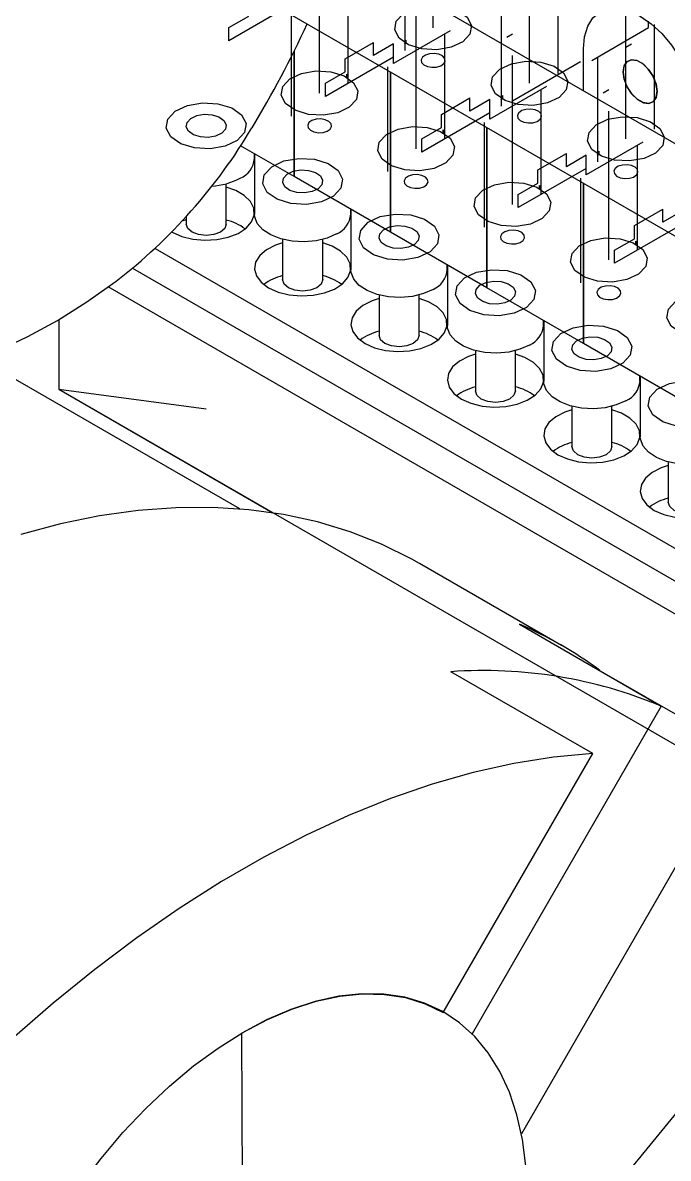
# Model space of a CAD drawing. Header units: millimetres. Extents: x 0 to 1189, y 0 to 841.
# Drawn here: x 368.6 to 449.1, y 426.7 to 568.4 of the extents above; entities that cross this region are included whole.
import ezdxf

# ---------------------------------------------------------------- set-up
doc = ezdxf.new("R2010")
doc.units = ezdxf.units.MM

msp = doc.modelspace()

# ---------------------------------------------------------------- linework, layer by layer
at = {"color": 7, "linetype": 'Continuous', "lineweight": 25}
for p, q in [((497.03, 526.08), (374.98, 596.53)), ((369.98, 587.87), (492.03, 517.42)), ((402.44, 564.81), (402.44, 549.16)), ((402.44, 549.16), (402.44, 564.81)), ((438.5, 559.87), (438.5, 565.09)), ((414.46, 562.2), (414.46, 542.22)), ((414.46, 542.22), (414.46, 562.2)), ((426.48, 535.28), (426.48, 555.26)), ((426.48, 555.26), (426.48, 535.28)), ((402.44, 549.16), (395.77, 553.01)), ((397.48, 551.41), (397.48, 552.03)), ((397.5, 552.01), (397.5, 544.47)), ((393.98, 543.24), (393.98, 548.26)), ((414.46, 542.22), (402.44, 549.16)), ((438.5, 548.32), (438.5, 528.34)), ((438.5, 528.34), (438.5, 548.32)), ((388.98, 544.16), (388.98, 543.24)), ((409.5, 544.47), (409.5, 545.09)), ((409.52, 545.08), (409.52, 537.53)), ((388.98, 543.74), (388.44, 543.58)), ((401, 541.32), (401, 536.3)), ((406, 536.3), (406, 541.32)), ((426.48, 535.28), (414.46, 542.22)), ((385.1, 540.19), (489.17, 480.11)), ((382.3, 537.72), (486.9, 477.34)), ((421.52, 537.53), (421.52, 538.15)), ((421.54, 538.14), (421.54, 530.59)), ((484.63, 474.56), (379.27, 535.39)), ((413.02, 534.38), (413.02, 529.36)), ((418.02, 529.36), (418.02, 534.38)), ((438.5, 528.34), (426.48, 535.28)), ((373.09, 531.32), (373.09, 522.62)), ((433.54, 530.59), (433.54, 531.21)), ((433.56, 531.2), (433.56, 523.65)), ((425.04, 527.44), (425.04, 522.42)), ((430.04, 522.42), (430.04, 527.44)), ((450.52, 521.41), (438.5, 528.34)), ((395.65, 507.7), (365.84, 524.91)), ((445.56, 523.65), (445.56, 524.27)), ((445.58, 524.26), (445.58, 516.71)), ((373.09, 522.62), (399.77, 507.22)), ((437.06, 520.5), (437.06, 515.48)), ((442.06, 515.48), (442.06, 520.5)), ((449.08, 513.56), (449.08, 508.54)), ((421.16, 396.99), (511.81, 507.79)), ((435.76, 490.68), (418.08, 500.88)), ((430.52, 493.31), (448.2, 483.1)), ((439.66, 477.18), (421.99, 487.39)), ((440.53, 487.55), (440.52, 487.54)), ((440.53, 487.55), (458.21, 477.35)), ((448.2, 483.1), (424.62, 442.22)), ((421.04, 444.89), (439.66, 477.18)), ((458.21, 477.35), (430.77, 429.75)), ((421.12, 444.9), (421.07, 444.93)), ((396.08, 409.74), (395.9, 442.3)), ((395.9, 442.3), (395.9, 442.3))]:
    msp.add_line(p, q, dxfattribs=at)
at = {"color": 7, "linetype": 'Continuous'}
for p, q in [((419.76, 567.73), (419.76, 586.29)), ((405.62, 559.57), (405.62, 578.12)), ((431.78, 560.8), (431.78, 579.35)), ((416.23, 577.94), (416.23, 564.88)), ((409.15, 573.86), (409.15, 560.79)), ((435.32, 575.08), (435.32, 562.02)), ((443.8, 553.86), (443.8, 572.41)), ((402.79, 571), (394.31, 566.1)), ((417.64, 552.63), (417.64, 571.19)), ((428.25, 571), (428.25, 557.94)), ((402.08, 569.78), (402.08, 556.71)), ((394.31, 567.74), (396.78, 569.17)), ((446.63, 567.74), (446.63, 568.55)), ((447.34, 568.14), (447.34, 555.08)), ((394.31, 566.1), (394.31, 567.74)), ((421.88, 567.33), (414.81, 563.25)), ((421.18, 566.92), (421.18, 553.86)), ((429.66, 566.92), (428.95, 566.51)), ((439.56, 563.65), (446.63, 567.74)), ((408.8, 563.86), (412.34, 565.9)), ((412.34, 564.27), (412.34, 565.9)), ((414.81, 565.7), (412.34, 564.27)), ((414.81, 564.06), (414.81, 565.7)), ((416.38, 566.19), (416.24, 565.7)), ((416.24, 565.7), (416.38, 566.19)), ((416.24, 565.7), (416.38, 565.78)), ((416.38, 565.78), (416.24, 565.7)), ((416.38, 565.78), (416.38, 566.19)), ((416.38, 566.19), (416.38, 565.78)), ((443.8, 565.29), (444.51, 565.7)), ((414.81, 564.06), (406.33, 559.16)), ((408.8, 562.23), (408.8, 563.86)), ((414.81, 563.25), (414.81, 564.06)), ((429.66, 545.69), (429.66, 564.25)), ((440.27, 564.06), (440.27, 551)), ((414.1, 562.84), (414.1, 549.77)), ((438.15, 563.45), (429.66, 558.55)), ((406.33, 560.8), (408.8, 562.23)), ((409, 561.93), (409.14, 561.6)), ((409, 561.52), (409, 561.93)), ((409, 561.93), (409, 561.52)), ((409.14, 561.6), (409, 561.93)), ((409.14, 561.6), (409, 561.52)), ((409, 561.52), (409.14, 561.6)), ((406.33, 559.16), (406.33, 560.8)), ((433.9, 560.39), (426.83, 556.31)), ((433.2, 559.98), (433.2, 546.92)), ((441.68, 559.98), (440.97, 559.57)), ((420.82, 556.92), (424.36, 558.96)), ((424.36, 557.33), (424.36, 558.96)), ((426.83, 558.76), (424.36, 557.33)), ((426.83, 557.12), (426.83, 558.76)), ((428.4, 559.25), (428.26, 558.76)), ((428.26, 558.76), (428.4, 559.25)), ((428.26, 558.76), (428.4, 558.84)), ((428.4, 558.84), (428.26, 558.76)), ((428.4, 558.84), (428.4, 559.25)), ((428.4, 559.25), (428.4, 558.84)), ((426.83, 557.12), (418.35, 552.22)), ((420.82, 555.29), (420.82, 556.92)), ((426.83, 556.31), (426.83, 557.12)), ((441.68, 538.75), (441.68, 557.31)), ((426.13, 555.9), (426.13, 542.83)), ((418.35, 553.86), (420.82, 555.29)), ((421.02, 554.99), (421.16, 554.66)), ((421.02, 554.58), (421.02, 554.99)), ((421.02, 554.99), (421.02, 554.58)), ((421.16, 554.66), (421.02, 554.99)), ((421.16, 554.66), (421.02, 554.58)), ((421.02, 554.58), (421.16, 554.66)), ((418.35, 552.22), (418.35, 553.86)), ((445.92, 553.45), (438.85, 549.37)), ((445.22, 553.04), (445.22, 539.98)), ((432.84, 549.98), (436.38, 552.02)), ((436.38, 550.39), (436.38, 552.02)), ((438.85, 551.82), (436.38, 550.39)), ((438.85, 550.18), (438.85, 551.82)), ((440.42, 552.31), (440.28, 551.82)), ((440.28, 551.82), (440.42, 552.31)), ((440.28, 551.82), (440.42, 551.9)), ((440.42, 551.9), (440.28, 551.82)), ((440.42, 551.9), (440.42, 552.31)), ((440.42, 552.31), (440.42, 551.9)), ((438.85, 550.18), (430.37, 545.29)), ((432.84, 548.35), (432.84, 549.98)), ((438.85, 549.37), (438.85, 550.18)), ((430.37, 546.92), (432.84, 548.35)), ((438.15, 548.96), (438.15, 535.89)), ((430.37, 545.29), (430.37, 546.92)), ((433.04, 548.05), (433.18, 547.72)), ((433.04, 547.64), (433.04, 548.05)), ((433.04, 548.05), (433.04, 547.64)), ((433.18, 547.72), (433.04, 548.05)), ((433.18, 547.72), (433.04, 547.64)), ((433.04, 547.64), (433.18, 547.72)), ((444.86, 543.04), (448.4, 545.08)), ((448.4, 543.45), (448.4, 545.08)), ((450.87, 544.88), (448.4, 543.45)), ((450.87, 543.24), (442.39, 538.35)), ((444.86, 541.41), (444.86, 543.04)), ((442.39, 539.98), (444.86, 541.41)), ((442.39, 538.35), (442.39, 539.98)), ((445.06, 541.11), (445.2, 540.78)), ((445.06, 540.7), (445.06, 541.11)), ((445.06, 541.11), (445.06, 540.7)), ((445.2, 540.78), (445.06, 541.11)), ((445.2, 540.78), (445.06, 540.7)), ((445.06, 540.7), (445.2, 540.78)), ((373.09, 522.62), (391.48, 520.17)), ((373.09, 522.62), (498.6, 450.17))]:
    msp.add_line(p, q, dxfattribs=at)
at = {"color": 7, "linetype": 'Continuous', "flags": 128}
for points in [[(424, 569.04), (424.54, 568), (424.35, 566.92), (423.47, 565.97), (422.01, 565.29), (420.22, 564.98), (418.36, 565.08), (416.71, 565.6), (415.52, 566.43), (414.98, 567.47), (415.17, 568.54), (416.06, 569.5), (417.51, 570.18), (419.3, 570.49), (421.16, 570.38), (422.81, 569.87), (424, 569.04)], [(420.47, 564.42), (419.9, 564.51), (419.32, 564.48), (418.81, 564.32), (418.44, 564.06), (418.27, 563.73), (418.33, 563.4), (418.6, 563.1), (419.06, 562.89), (419.62, 562.79), (420.2, 562.82), (420.72, 562.98), (421.09, 563.25), (421.25, 563.57), (421.2, 563.91), (420.92, 564.2), (420.47, 564.42)], [(436.02, 562.1), (436.56, 561.06), (436.37, 559.98), (435.49, 559.03), (434.04, 558.35), (432.24, 558.04), (430.38, 558.15), (428.73, 558.66), (427.54, 559.49), (427, 560.53), (427.19, 561.61), (428.08, 562.56), (429.53, 563.24), (431.32, 563.55), (433.19, 563.44), (434.84, 562.93), (436.02, 562.1)], [(401.38, 558.27), (400.84, 559.3), (401.03, 560.38), (401.92, 561.33), (403.37, 562.02), (405.16, 562.33), (407.02, 562.22), (408.67, 561.71), (409.86, 560.87), (410.4, 559.84), (410.21, 558.76), (409.32, 557.81), (407.87, 557.12), (406.08, 556.81), (404.22, 556.92), (402.57, 557.43), (401.38, 558.27)], [(387.06, 554.13), (386.5, 555.21), (386.7, 556.33), (387.62, 557.33), (389.13, 558.04), (391, 558.36), (392.94, 558.25), (394.66, 557.72), (395.89, 556.84), (396.45, 555.77), (396.26, 554.65), (395.34, 553.65), (393.82, 552.94), (391.96, 552.62), (390.02, 552.73), (388.3, 553.26), (387.06, 554.13)], [(389.27, 554.81), (388.99, 555.35), (389.09, 555.91), (389.55, 556.41), (390.3, 556.76), (391.24, 556.93), (392.21, 556.87), (393.07, 556.6), (393.68, 556.17), (393.97, 555.63), (393.87, 555.07), (393.41, 554.57), (392.65, 554.21), (391.72, 554.05), (390.75, 554.11), (389.89, 554.38), (389.27, 554.81)], [(389.27, 554.81), (388.99, 555.35), (389.09, 555.91), (389.55, 556.41), (390.3, 556.76), (391.24, 556.93), (392.21, 556.87), (393.07, 556.6), (393.68, 556.17), (393.97, 555.63), (393.87, 555.07), (393.41, 554.57), (392.65, 554.21), (391.72, 554.05), (390.75, 554.11), (389.89, 554.38), (389.27, 554.81)], [(389.27, 554.81), (388.99, 555.35), (389.09, 555.91), (389.55, 556.41), (390.3, 556.76), (391.24, 556.93), (392.21, 556.87), (393.07, 556.6), (393.68, 556.17), (393.97, 555.63), (393.87, 555.07), (393.41, 554.57), (392.65, 554.21), (391.72, 554.05), (390.75, 554.11), (389.89, 554.38), (389.27, 554.81)], [(432.49, 557.48), (431.93, 557.57), (431.34, 557.54), (430.83, 557.38), (430.46, 557.12), (430.29, 556.8), (430.35, 556.46), (430.62, 556.16), (431.08, 555.95), (431.64, 555.85), (432.22, 555.88), (432.74, 556.04), (433.11, 556.31), (433.28, 556.63), (433.22, 556.97), (432.94, 557.26), (432.49, 557.48)], [(404.91, 554.72), (405.48, 554.63), (406.06, 554.66), (406.57, 554.82), (406.94, 555.08), (407.11, 555.4), (407.05, 555.74), (406.78, 556.04), (406.32, 556.25), (405.76, 556.35), (405.18, 556.32), (404.66, 556.16), (404.29, 555.89), (404.13, 555.57), (404.18, 555.23), (404.46, 554.94), (404.91, 554.72)], [(413.4, 551.33), (412.86, 552.37), (413.05, 553.44), (413.94, 554.39), (415.39, 555.08), (417.18, 555.39), (419.04, 555.28), (420.69, 554.77), (421.88, 553.93), (422.42, 552.9), (422.23, 551.82), (421.34, 550.87), (419.89, 550.18), (418.1, 549.87), (416.24, 549.98), (414.59, 550.49), (413.4, 551.33)], [(448.04, 555.16), (448.58, 554.12), (448.39, 553.05), (447.51, 552.09), (446.06, 551.41), (444.26, 551.1), (442.4, 551.21), (440.75, 551.72), (439.56, 552.55), (439.02, 553.59), (439.21, 554.67), (440.1, 555.62), (441.55, 556.3), (443.34, 556.61), (445.21, 556.51), (446.86, 555.99), (448.04, 555.16)], [(399.08, 547.19), (398.52, 548.27), (398.72, 549.39), (399.64, 550.39), (401.15, 551.1), (403.02, 551.42), (404.96, 551.31), (406.68, 550.78), (407.91, 549.9), (408.47, 548.83), (408.28, 547.71), (407.36, 546.71), (405.85, 546), (403.98, 545.68), (402.04, 545.79), (400.32, 546.32), (399.08, 547.19)], [(401.29, 547.87), (401.01, 548.41), (401.11, 548.97), (401.57, 549.47), (402.32, 549.82), (403.26, 549.99), (404.23, 549.93), (405.09, 549.66), (405.71, 549.23), (405.99, 548.69), (405.89, 548.13), (405.43, 547.63), (404.67, 547.28), (403.74, 547.11), (402.77, 547.17), (401.91, 547.44), (401.29, 547.87)], [(401.29, 547.87), (401.01, 548.41), (401.11, 548.97), (401.57, 549.47), (402.32, 549.82), (403.26, 549.99), (404.23, 549.93), (405.09, 549.66), (405.71, 549.23), (405.99, 548.69), (405.89, 548.13), (405.43, 547.63), (404.67, 547.28), (403.74, 547.11), (402.77, 547.17), (401.91, 547.44), (401.29, 547.87)], [(401.29, 547.87), (401.01, 548.41), (401.11, 548.97), (401.57, 549.47), (402.32, 549.82), (403.26, 549.99), (404.23, 549.93), (405.09, 549.66), (405.71, 549.23), (405.99, 548.69), (405.89, 548.13), (405.43, 547.63), (404.67, 547.28), (403.74, 547.11), (402.77, 547.17), (401.91, 547.44), (401.29, 547.87)], [(444.51, 550.54), (443.95, 550.63), (443.36, 550.6), (442.85, 550.44), (442.48, 550.18), (442.31, 549.86), (442.37, 549.52), (442.65, 549.22), (443.1, 549.01), (443.66, 548.91), (444.24, 548.94), (444.76, 549.1), (445.13, 549.37), (445.3, 549.69), (445.24, 550.03), (444.96, 550.32), (444.51, 550.54)], [(416.94, 547.78), (417.5, 547.69), (418.08, 547.72), (418.59, 547.88), (418.96, 548.14), (419.13, 548.47), (419.07, 548.8), (418.8, 549.1), (418.34, 549.31), (417.78, 549.41), (417.2, 549.38), (416.69, 549.22), (416.32, 548.95), (416.15, 548.63), (416.21, 548.3), (416.48, 548), (416.94, 547.78)], [(425.42, 544.39), (424.88, 545.43), (425.07, 546.5), (425.96, 547.45), (427.41, 548.14), (429.2, 548.45), (431.06, 548.34), (432.71, 547.83), (433.9, 546.99), (434.44, 545.96), (434.25, 544.88), (433.36, 543.93), (431.91, 543.24), (430.12, 542.93), (428.26, 543.04), (426.61, 543.55), (425.42, 544.39)], [(411.1, 540.26), (410.54, 541.33), (410.74, 542.45), (411.66, 543.45), (413.17, 544.16), (415.04, 544.48), (416.98, 544.37), (418.7, 543.84), (419.93, 542.97), (420.5, 541.89), (420.3, 540.77), (419.38, 539.77), (417.87, 539.06), (416, 538.74), (414.06, 538.85), (412.34, 539.38), (411.1, 540.26)], [(413.31, 540.93), (413.03, 541.47), (413.13, 542.03), (413.59, 542.53), (414.34, 542.88), (415.28, 543.05), (416.25, 542.99), (417.11, 542.72), (417.73, 542.29), (418.01, 541.75), (417.91, 541.19), (417.45, 540.69), (416.69, 540.34), (415.76, 540.17), (414.79, 540.23), (413.93, 540.5), (413.31, 540.93)], [(413.31, 540.93), (413.03, 541.47), (413.13, 542.03), (413.59, 542.53), (414.34, 542.88), (415.28, 543.05), (416.25, 542.99), (417.11, 542.72), (417.73, 542.29), (418.01, 541.75), (417.91, 541.19), (417.45, 540.69), (416.69, 540.34), (415.76, 540.17), (414.79, 540.23), (413.93, 540.5), (413.31, 540.93)], [(413.31, 540.93), (413.03, 541.47), (413.13, 542.03), (413.59, 542.53), (414.34, 542.88), (415.28, 543.05), (416.25, 542.99), (417.11, 542.72), (417.73, 542.29), (418.01, 541.75), (417.91, 541.19), (417.45, 540.69), (416.69, 540.34), (415.76, 540.17), (414.79, 540.23), (413.93, 540.5), (413.31, 540.93)], [(428.96, 540.84), (429.52, 540.75), (430.1, 540.78), (430.61, 540.94), (430.99, 541.2), (431.15, 541.53), (431.1, 541.86), (430.82, 542.16), (430.36, 542.37), (429.8, 542.47), (429.22, 542.44), (428.71, 542.28), (428.34, 542.02), (428.17, 541.69), (428.23, 541.36), (428.5, 541.06), (428.96, 540.84)], [(437.44, 537.45), (436.9, 538.49), (437.09, 539.56), (437.98, 540.51), (439.43, 541.2), (441.22, 541.51), (443.08, 541.4), (444.73, 540.89), (445.92, 540.05), (446.46, 539.02), (446.27, 537.94), (445.39, 536.99), (443.93, 536.31), (442.14, 535.99), (440.28, 536.1), (438.63, 536.61), (437.44, 537.45)], [(423.12, 533.32), (422.56, 534.39), (422.76, 535.51), (423.68, 536.51), (425.19, 537.22), (427.06, 537.54), (429, 537.43), (430.72, 536.9), (431.95, 536.03), (432.52, 534.95), (432.32, 533.83), (431.4, 532.83), (429.89, 532.12), (428.02, 531.8), (426.08, 531.91), (424.36, 532.44), (423.12, 533.32)], [(425.33, 533.99), (425.05, 534.53), (425.15, 535.09), (425.61, 535.59), (426.37, 535.94), (427.3, 536.11), (428.27, 536.05), (429.13, 535.78), (429.75, 535.35), (430.03, 534.81), (429.93, 534.25), (429.47, 533.75), (428.71, 533.4), (427.78, 533.23), (426.81, 533.29), (425.95, 533.56), (425.33, 533.99)], [(425.33, 533.99), (425.05, 534.53), (425.15, 535.09), (425.61, 535.59), (426.37, 535.94), (427.3, 536.11), (428.27, 536.05), (429.13, 535.78), (429.75, 535.35), (430.03, 534.81), (429.93, 534.25), (429.47, 533.75), (428.71, 533.4), (427.78, 533.23), (426.81, 533.29), (425.95, 533.56), (425.33, 533.99)], [(425.33, 533.99), (425.05, 534.53), (425.15, 535.09), (425.61, 535.59), (426.37, 535.94), (427.3, 536.11), (428.27, 536.05), (429.13, 535.78), (429.75, 535.35), (430.03, 534.81), (429.93, 534.25), (429.47, 533.75), (428.71, 533.4), (427.78, 533.23), (426.81, 533.29), (425.95, 533.56), (425.33, 533.99)], [(440.98, 533.9), (441.54, 533.81), (442.12, 533.84), (442.64, 534), (443.01, 534.26), (443.17, 534.59), (443.12, 534.92), (442.84, 535.22), (442.39, 535.43), (441.83, 535.53), (441.24, 535.5), (440.73, 535.34), (440.36, 535.08), (440.19, 534.75), (440.25, 534.42), (440.52, 534.12), (440.98, 533.9)], [(449.46, 530.51), (448.92, 531.55), (449.11, 532.62), (450, 533.58), (451.45, 534.26), (453.24, 534.57), (455.11, 534.46), (456.76, 533.95), (457.94, 533.11), (458.48, 532.08), (458.29, 531), (457.41, 530.05), (455.96, 529.37), (454.16, 529.05), (452.3, 529.16), (450.65, 529.67), (449.46, 530.51)], [(435.15, 526.38), (434.58, 527.45), (434.78, 528.58), (435.7, 529.57), (437.21, 530.28), (439.08, 530.6), (441.02, 530.49), (442.74, 529.96), (443.97, 529.09), (444.54, 528.01), (444.34, 526.89), (443.42, 525.9), (441.91, 525.18), (440.04, 524.86), (438.1, 524.97), (436.38, 525.5), (435.15, 526.38)], [(437.35, 527.05), (437.07, 527.59), (437.17, 528.15), (437.63, 528.65), (438.39, 529.01), (439.32, 529.17), (440.29, 529.11), (441.15, 528.84), (441.77, 528.41), (442.05, 527.87), (441.95, 527.31), (441.49, 526.81), (440.73, 526.46), (439.8, 526.29), (438.83, 526.35), (437.97, 526.62), (437.35, 527.05)], [(437.35, 527.05), (437.07, 527.59), (437.17, 528.15), (437.63, 528.65), (438.39, 529.01), (439.32, 529.17), (440.29, 529.11), (441.15, 528.84), (441.77, 528.41), (442.05, 527.87), (441.95, 527.31), (441.49, 526.81), (440.73, 526.46), (439.8, 526.29), (438.83, 526.35), (437.97, 526.62), (437.35, 527.05)], [(437.35, 527.05), (437.07, 527.59), (437.17, 528.15), (437.63, 528.65), (438.39, 529.01), (439.32, 529.17), (440.29, 529.11), (441.15, 528.84), (441.77, 528.41), (442.05, 527.87), (441.95, 527.31), (441.49, 526.81), (440.73, 526.46), (439.8, 526.29), (438.83, 526.35), (437.97, 526.62), (437.35, 527.05)], [(447.17, 519.44), (446.6, 520.52), (446.8, 521.64), (447.72, 522.63), (449.23, 523.34), (451.1, 523.66), (453.04, 523.55), (454.76, 523.02), (456, 522.15), (456.56, 521.07), (456.36, 519.95), (455.44, 518.96), (453.93, 518.24), (452.06, 517.92), (450.12, 518.03), (448.4, 518.56), (447.17, 519.44)]]:
    msp.add_lwpolyline(points, dxfattribs=at)
at = {"color": 7, "linetype": 'Continuous', "lineweight": 25, "flags": 128}
for points in [[(438.5, 565.09), (438.64, 566.6), (439.04, 567.9), (439.69, 568.94), (440.57, 569.67), (441.64, 570.06), (442.86, 570.11), (444.19, 569.81), (445.57, 569.17), (446.95, 568.22), (448.28, 566.99), (449.5, 565.53), (450.57, 563.89), (451.45, 562.15), (452.1, 560.36), (452.51, 558.6), (452.64, 556.92)], [(443.45, 562.23), (443.58, 562.99), (443.95, 563.52), (444.51, 563.74), (445.2, 563.63), (445.94, 563.21), (446.63, 562.51), (447.2, 561.64), (447.56, 560.69), (447.69, 559.78), (447.56, 559.02), (447.2, 558.49), (446.63, 558.27), (445.94, 558.38), (445.2, 558.81), (444.51, 559.5), (443.95, 560.37), (443.58, 561.32), (443.45, 562.23)], [(447.54, 560.76), (447.16, 561.71), (446.58, 562.57), (445.88, 563.25), (445.15, 563.65), (444.46, 563.73), (443.91, 563.49), (443.56, 562.95), (443.45, 562.17), (443.6, 561.25), (443.98, 560.3), (444.56, 559.44), (445.26, 558.76), (445.99, 558.36), (446.68, 558.28), (447.23, 558.52), (447.58, 559.07), (447.69, 559.84), (447.54, 560.76)], [(387.23, 542.22), (388.42, 541.69), (389.8, 541.34), (391.29, 541.21), (392.79, 541.29), (394.2, 541.58), (395.44, 542.07), (396.44, 542.72), (397.12, 543.5), (397.45, 544.34), (397.4, 545.21), (396.98, 546.05), (396.22, 546.79), (395.15, 547.41), (393.98, 547.82)], [(407.74, 542.02), (406.55, 541.49), (405.17, 541.14), (403.69, 541), (402.19, 541.09), (400.77, 541.38), (399.53, 541.87), (398.54, 542.52), (397.85, 543.29), (397.52, 544.14), (397.5, 544.47)], [(393.24, 542.22), (392.43, 541.91), (391.48, 541.8), (390.52, 541.91), (389.71, 542.22), (389.17, 542.69), (388.98, 543.24)], [(393.98, 543.24), (393.79, 542.69), (393.24, 542.22)], [(401, 540.88), (400.13, 540.59), (399, 540.02), (398.15, 539.3), (397.64, 538.49), (397.5, 537.62), (397.74, 536.76), (398.33, 535.97), (399.26, 535.28)], [(399.26, 535.28), (400.44, 534.75), (401.82, 534.4), (403.31, 534.27), (404.81, 534.35), (406.22, 534.64), (407.47, 535.13), (408.46, 535.78), (409.14, 536.56), (409.47, 537.4), (409.42, 538.27), (409, 539.11), (408.24, 539.85), (407.18, 540.47), (406, 540.88)], [(419.76, 535.08), (418.57, 534.55), (417.19, 534.2), (415.71, 534.07), (414.21, 534.15), (412.79, 534.44), (411.55, 534.93), (410.56, 535.58), (409.87, 536.35), (409.55, 537.2), (409.52, 537.53)], [(365.6, 527.51), (369.25, 529.21), (372.92, 531.22), (376.59, 533.52), (380.23, 536.1)], [(405.27, 535.28), (404.45, 534.97), (403.5, 534.86), (402.54, 534.97), (401.73, 535.28), (401.19, 535.75), (401, 536.3)], [(406, 536.3), (405.81, 535.75), (405.27, 535.28)], [(413.02, 533.94), (412.15, 533.66), (411.02, 533.08), (410.17, 532.36), (409.66, 531.55), (409.52, 530.68), (409.76, 529.82), (410.35, 529.03), (411.28, 528.34)], [(411.28, 528.34), (412.46, 527.81), (413.84, 527.46), (415.33, 527.33), (416.83, 527.41), (418.24, 527.7), (419.49, 528.19), (420.48, 528.84), (421.16, 529.62), (421.49, 530.46), (421.44, 531.33), (421.03, 532.17), (420.26, 532.91), (419.2, 533.53), (418.02, 533.94)], [(431.78, 528.14), (430.59, 527.61), (429.21, 527.26), (427.73, 527.13), (426.23, 527.21), (424.82, 527.5), (423.57, 527.99), (422.58, 528.64), (421.89, 529.41), (421.57, 530.26), (421.54, 530.59)], [(417.29, 528.34), (416.48, 528.03), (415.52, 527.92), (414.56, 528.03), (413.75, 528.34), (413.21, 528.81), (413.02, 529.36)], [(418.02, 529.36), (417.83, 528.81), (417.29, 528.34)], [(425.04, 527), (424.17, 526.72), (423.04, 526.14), (422.19, 525.42), (421.68, 524.61), (421.54, 523.74), (421.78, 522.88), (422.37, 522.09), (423.3, 521.4)], [(423.3, 521.4), (424.49, 520.87), (425.87, 520.53), (427.35, 520.39), (428.85, 520.47), (430.26, 520.77), (431.51, 521.25), (432.5, 521.9), (433.18, 522.68), (433.51, 523.53), (433.47, 524.39), (433.05, 525.23), (432.28, 525.97), (431.22, 526.59), (430.04, 527)], [(443.8, 521.2), (442.61, 520.67), (441.23, 520.32), (439.75, 520.19), (438.25, 520.27), (436.84, 520.56), (435.59, 521.05), (434.6, 521.7), (433.91, 522.48), (433.59, 523.32), (433.56, 523.65)], [(429.31, 521.4), (428.5, 521.09), (427.54, 520.98), (426.58, 521.09), (425.77, 521.4), (425.23, 521.87), (425.04, 522.42)], [(430.04, 522.42), (429.85, 521.87), (429.31, 521.4)], [(437.06, 520.06), (436.19, 519.78), (435.06, 519.2), (434.21, 518.48), (433.7, 517.67), (433.56, 516.8), (433.8, 515.95), (434.4, 515.15), (435.32, 514.46)], [(435.32, 514.46), (436.51, 513.93), (437.89, 513.59), (439.37, 513.45), (440.87, 513.53), (442.28, 513.83), (443.53, 514.31), (444.52, 514.96), (445.21, 515.74), (445.53, 516.59), (445.49, 517.45), (445.07, 518.29), (444.3, 519.03), (443.24, 519.65), (442.06, 520.06)], [(455.82, 514.26), (454.64, 513.73), (453.25, 513.38), (451.77, 513.25), (450.27, 513.33), (448.86, 513.62), (447.61, 514.11), (446.62, 514.76), (445.94, 515.54), (445.61, 516.38), (445.58, 516.71)], [(441.33, 514.46), (440.52, 514.15), (439.56, 514.04), (438.6, 514.15), (437.79, 514.46), (437.25, 514.93), (437.06, 515.48)], [(442.06, 515.48), (441.87, 514.93), (441.33, 514.46)], [(449.08, 513.12), (448.21, 512.84), (447.08, 512.26), (446.23, 511.54), (445.73, 510.73), (445.58, 509.86), (445.82, 509.01), (446.42, 508.21), (447.34, 507.52)], [(447.34, 507.52), (448.53, 506.99), (449.91, 506.65), (451.39, 506.51), (452.89, 506.59), (454.3, 506.89), (455.55, 507.37), (456.54, 508.03), (457.23, 508.8), (457.55, 509.65), (457.51, 510.51), (457.09, 511.35), (456.32, 512.1), (455.26, 512.71), (454.08, 513.12)], [(418.08, 500.88), (417.1, 501.44), (413.34, 503.29), (409.42, 504.84), (405.35, 506.08), (401.12, 507), (396.77, 507.6), (392.29, 507.89), (387.69, 507.85), (382.99, 507.49), (378.19, 506.82), (373.32, 505.83), (368.37, 504.52)], [(453.35, 507.52), (452.54, 507.21), (451.58, 507.1), (450.62, 507.21), (449.81, 507.52), (449.27, 507.99), (449.08, 508.54)], [(439.66, 477.18), (434.79, 476.74), (429.81, 475.95), (424.76, 474.83), (419.63, 473.37), (414.44, 471.58), (409.21, 469.46), (403.94, 467.02), (398.66, 464.27), (393.37, 461.21), (388.09, 457.85), (382.82, 454.2), (377.59, 450.26), (372.41, 446.05), (367.28, 441.58), (362.23, 436.85), (357.26, 431.89), (352.38, 426.69)], [(371.04, 415.96), (373.32, 419.68), (375.76, 423.27), (378.36, 426.68), (381.09, 429.91), (383.94, 432.92), (386.88, 435.69), (389.89, 438.21), (392.95, 440.44), (396.03, 442.38), (399.11, 444), (402.17, 445.31), (405.18, 446.28), (408.13, 446.91), (410.98, 447.2), (413.72, 447.14), (416.32, 446.73), (418.77, 445.98), (421.04, 444.89)], [(431.48, 422.27), (431.32, 425.74), (430.9, 429.02), (430.22, 432.1), (429.27, 434.94), (428.07, 437.53), (426.63, 439.85), (424.96, 441.87), (423.06, 443.59), (420.97, 444.99), (418.68, 446.06), (416.22, 446.79), (413.61, 447.18), (410.86, 447.22), (408.01, 446.91), (405.06, 446.26), (402.04, 445.27), (398.98, 443.95), (395.9, 442.3)]]:
    msp.add_lwpolyline(points, dxfattribs=at)
at = {"color": 7, "linetype": 'Continuous', "lineweight": 25}
for centre, radius, start, end in [((291.16, 619.74), 124.1, 328.6887, 335.466), ((338.46, 590.14), 68.31, 307.7019, 329.2795), ((394.6, 551.62), 2.89, 292.8864, 355.7934), ((391.73, 556.38), 8.42, 272.8958, 298.2441), ((406.62, 544.68), 2.89, 292.8864, 355.7934), ((392.58, 537.72), 6.17, 52.6062, 76.8802), ((418.64, 537.74), 2.89, 292.8864, 355.7934), ((402.48, 530.62), 6.35, 103.4674, 127.0462), ((404.6, 530.79), 6.17, 52.6062, 76.8802), ((414.5, 523.68), 6.35, 103.4674, 127.0462), ((416.62, 523.85), 6.17, 52.6062, 76.8802), ((430.66, 530.8), 2.89, 292.8864, 355.7934), ((426.52, 516.74), 6.35, 103.4674, 127.0462), ((428.64, 516.91), 6.17, 52.6062, 76.8802), ((442.68, 523.86), 2.89, 292.8864, 355.7934), ((438.54, 509.8), 6.35, 103.4674, 127.0462), ((440.66, 509.97), 6.17, 52.6062, 76.8802), ((450.56, 502.86), 6.35, 103.4674, 127.0462), ((410.7, 447.26), 50.14, 53.4826, 66.7089), ((426.07, 430.04), 57.49, 67.364, 94.0724)]:
    msp.add_arc(centre, radius, start, end, dxfattribs=at)

doc.saveas('drawing.dxf')
